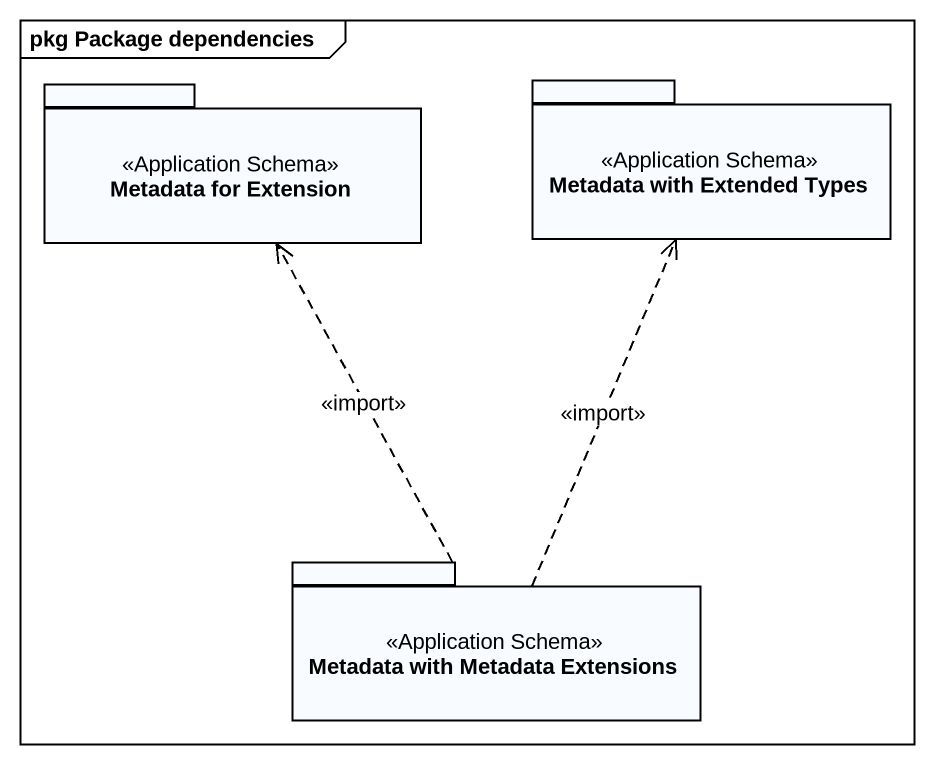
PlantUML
@startuml
mainframe pkg Package dependencies
package "Metadata for Extension" as Metadata_for_Extension <<Application Schema>> {
}
package "Metadata with Extended Types" as Metadata_with_Extended_Types <<Application Schema>> {
}
package "Metadata with Metadata Extensions" as Metadata_with_Metadata <<Application Schema>> {
}
Metadata_with_Metadata .up.> Metadata_for_Extension : <<import>>
Metadata_with_Metadata .up.> Metadata_with_Extended_Types : <<import>>
@enduml
